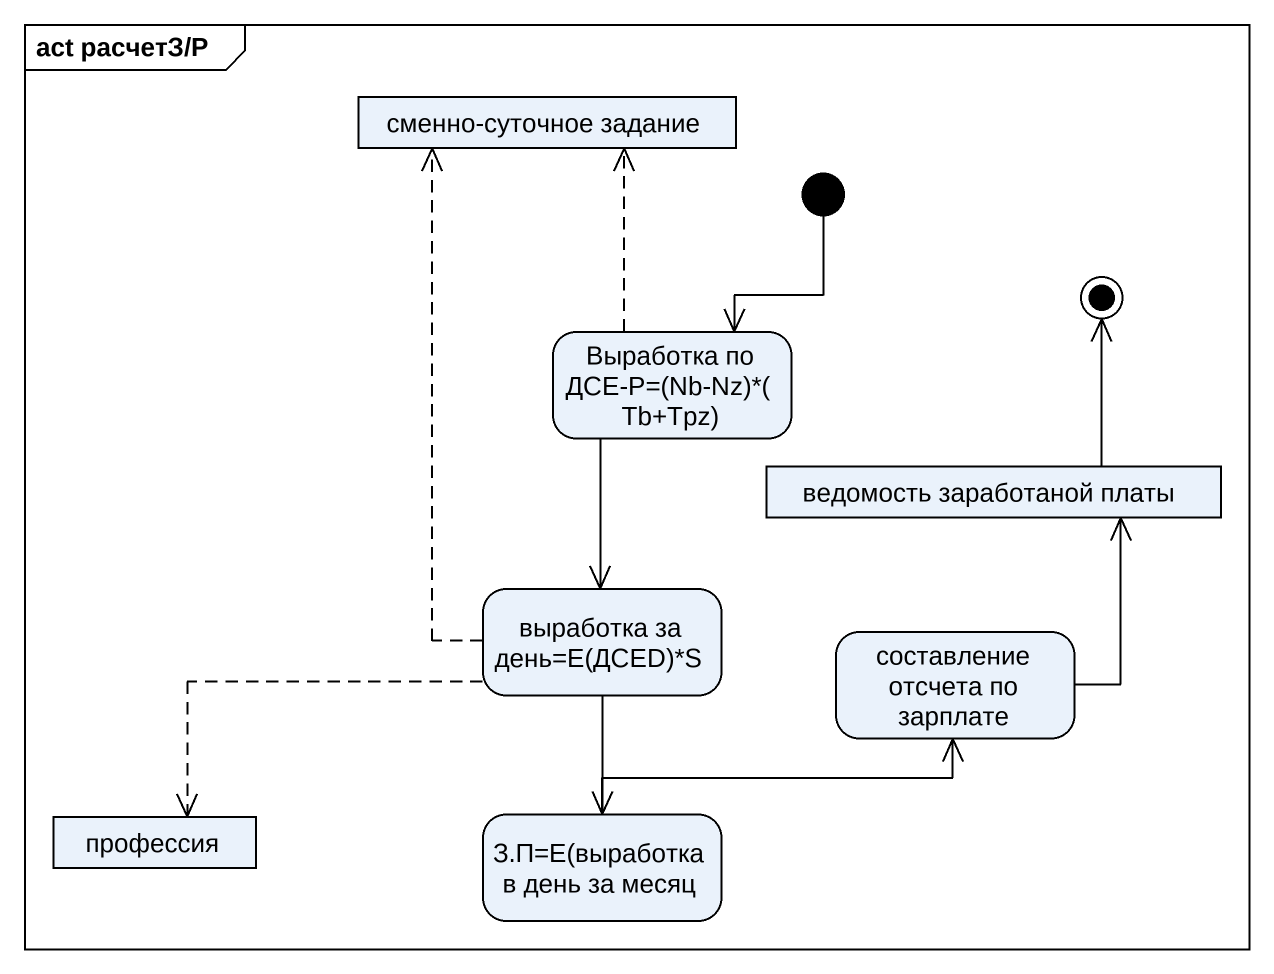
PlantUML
@startuml
mainframe act расчетЗ/Р
hide empty description
state "сменно-суточное задание" as сменно_суточное_задание <<object>>
state "Выработка по ДСE-P=(Nb-Nz)*(Tb+Tpz)" as Выработка_по_ДСE_P_Nb_Nz_Tb
state "ведомость заработаной платы" as ведомость_заработаной_платы <<object>>
state "выработка за день=E(ДСЕD)*S" as выработка_за_день_E_ДСЕD_S
state "составление отсчета по зарплате" as составление_отсчета_по
state профессия <<object>>
state "З.П=E(выработка в день за месяц" as З_П_E_выработка_в_день_за
[*] --> Выработка_по_ДСE_P_Nb_Nz_Tb
Выработка_по_ДСE_P_Nb_Nz_Tb -up[dashed]-> сменно_суточное_задание
Выработка_по_ДСE_P_Nb_Nz_Tb --> выработка_за_день_E_ДСЕD_S
выработка_за_день_E_ДСЕD_S -up[dashed]-> сменно_суточное_задание
выработка_за_день_E_ДСЕD_S -left[dashed]-> профессия
выработка_за_день_E_ДСЕD_S --> З_П_E_выработка_в_день_за
составление_отсчета_по -up-> ведомость_заработаной_платы
З_П_E_выработка_в_день_за -right-> составление_отсчета_по
ведомость_заработаной_платы -up-> [*]
@enduml
